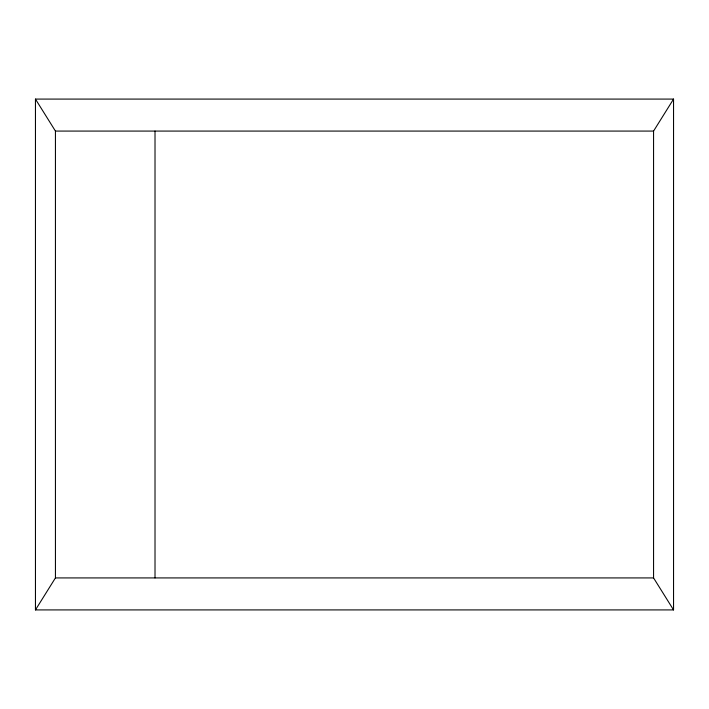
<?xml version="1.0" encoding="UTF-8"?>
<svg xmlns="http://www.w3.org/2000/svg" width="709" height="709" viewBox="0 0 709 709"><rect width="100%" height="100%" fill="white"/><g stroke="black" fill="none" stroke-linecap="round" stroke-linejoin="round"><path stroke-width="1.06" d="M35.45 609.917L55.435 577.924L55.435 131.076L35.45 99.083L673.55 99.083L673.55 609.917L35.45 609.917L35.45 99.083M673.55 609.917L653.565 577.924L653.565 131.076L673.55 99.083M55.435 131.076L653.565 131.076M55.435 577.924L653.565 577.924M155.014 131.076L155.014 577.924"/></g></svg>
